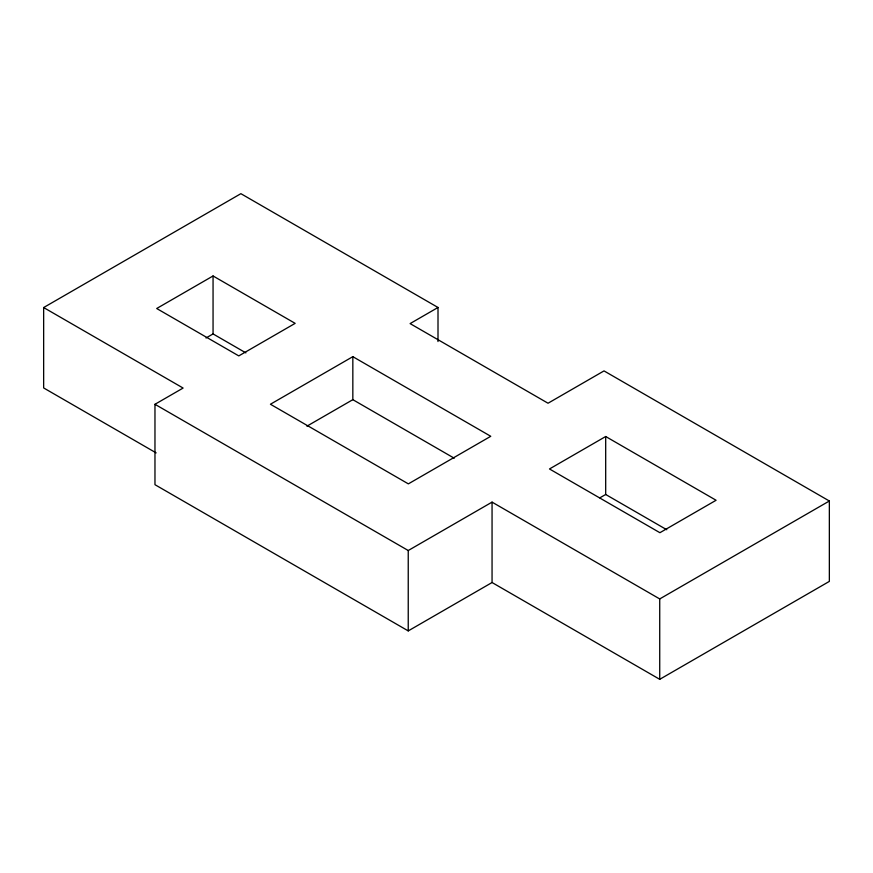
<?xml version="1.0" encoding="UTF-8"?>
<svg xmlns="http://www.w3.org/2000/svg" width="873" height="873" viewBox="0 0 873 873"><rect width="100%" height="100%" fill="white"/><g stroke="black" fill="none" stroke-linecap="round" stroke-linejoin="round"><path stroke-width="1.31" d="M156.147 452.891L43.65 387.939L43.65 307.547L240.883 193.675L438.006 307.482L438.006 341.55M213.056 275.966L156.693 308.507L238.787 355.9L295.15 323.359L213.056 275.966L213.056 333.923L245.891 352.888M206.017 337.993L213.056 333.923M438.006 307.482L410.103 323.599L548.037 403.228L604.018 370.905L829.35 501.004L829.35 581.396L659.726 679.325L492.056 582.52L408.237 630.906L154.968 484.69L154.968 404.297L183.101 388.049L43.65 307.547M352.834 356.664L270.423 404.243L408.357 483.871L490.768 436.293L352.834 356.664L352.834 399.67L454.222 458.205M306.914 426.177L352.834 399.67M154.968 404.297L408.237 550.514L492.056 502.117L659.726 598.933L829.35 501.004M605.687 436.511L549.488 468.965L659.901 532.705L716.089 500.262L605.687 436.511L605.687 494.478L666.765 529.736M599.827 497.861L605.687 494.478M659.726 598.933L659.726 679.325M492.056 502.117L492.056 582.52M408.237 550.514L408.237 630.906"/></g></svg>
